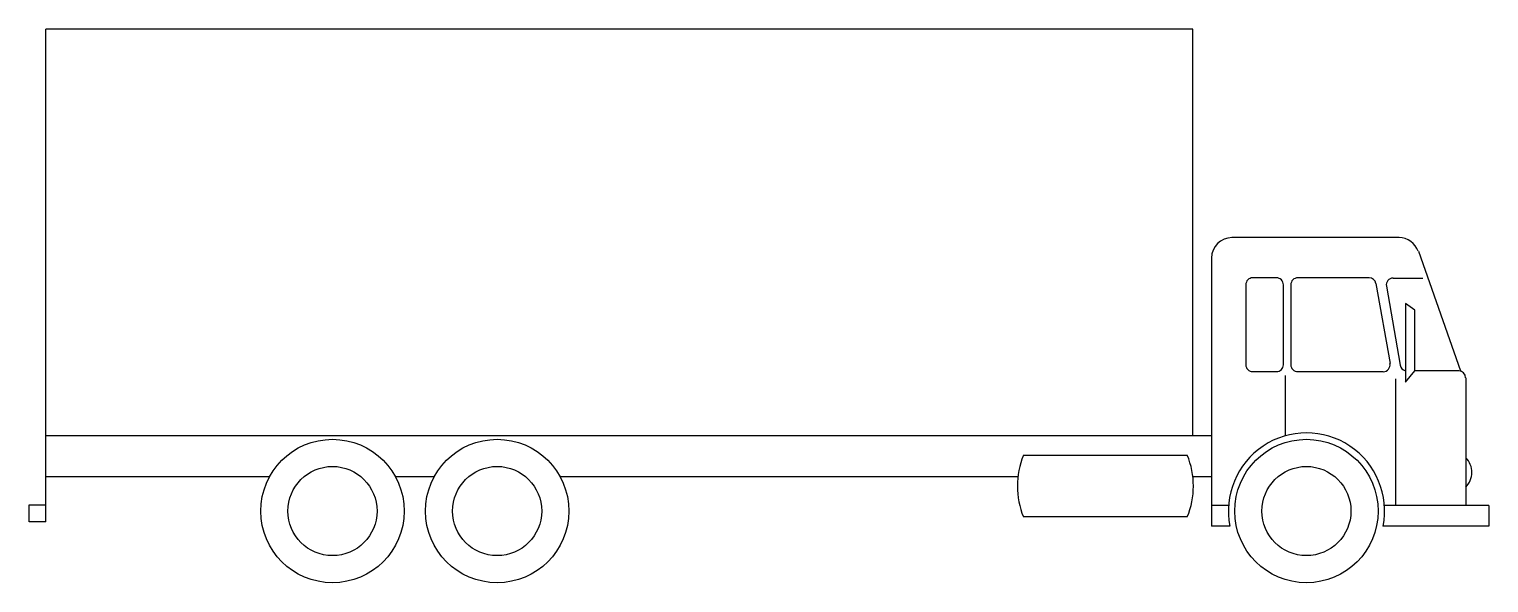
# Model space of a CAD drawing. Header units: millimetres. Extents: x -3106.7 to -3094, y 1871.9 to 1876.7.
import ezdxf

# ---------------------------------------------------------------- set-up
doc = ezdxf.new("R2010")
doc.units = ezdxf.units.MM
doc.header["$LTSCALE"] = 10
doc.layers.add('Veículos', color=2, linetype='Continuous')

msp = doc.modelspace()

# ---------------------------------------------------------------- linework, layer by layer
at = {"layer": 'Veículos'}
for p, q in [((-3106.55, 1872.449), (-3106.55, 1876.734)), ((-3096.562, 1876.734), (-3106.55, 1876.734)), ((-3096.562, 1873.197), (-3096.562, 1876.734)), ((-3094.767, 1874.921), (-3096.222, 1874.921)), ((-3094.599, 1874.802), (-3094.233, 1873.763)), ((-3096.401, 1874.743), (-3096.401, 1872.411)), ((-3095.834, 1874.571), (-3096.042, 1874.571)), ((-3095.027, 1874.571), (-3095.65, 1874.571)), ((-3094.968, 1874.522), (-3094.846, 1873.825)), ((-3094.819, 1874.569), (-3094.56, 1874.569)), ((-3096.102, 1874.512), (-3096.102, 1873.815)), ((-3095.775, 1874.512), (-3095.775, 1873.815)), ((-3095.709, 1874.512), (-3095.709, 1873.815)), ((-3094.877, 1874.5), (-3094.757, 1873.812)), ((-3094.712, 1874.347), (-3094.712, 1873.665)), ((-3094.63, 1874.291), (-3094.712, 1874.347)), ((-3094.63, 1873.763), (-3094.63, 1874.291)), ((-3095.834, 1873.755), (-3096.042, 1873.755)), ((-3094.905, 1873.755), (-3095.65, 1873.755)), ((-3094.712, 1873.665), (-3094.63, 1873.763)), ((-3094.246, 1873.763), (-3094.63, 1873.763)), ((-3095.756, 1873.198), (-3095.756, 1873.721)), ((-3094.796, 1872.59), (-3094.796, 1873.692)), ((-3094.187, 1873.703), (-3094.187, 1872.59)), ((-3096.401, 1873.197), (-3106.55, 1873.197)), ((-3098.039, 1873.029), (-3096.611, 1873.029)), ((-3104.604, 1872.84), (-3106.55, 1872.84)), ((-3103.17, 1872.84), (-3103.506, 1872.84)), ((-3098.087, 1872.84), (-3102.072, 1872.84)), ((-3096.401, 1872.84), (-3096.563, 1872.84)), ((-3106.696, 1872.449), (-3106.696, 1872.596)), ((-3106.696, 1872.596), (-3106.55, 1872.596)), ((-3096.611, 1872.492), (-3098.039, 1872.492)), ((-3096.252, 1872.59), (-3096.401, 1872.59)), ((-3093.986, 1872.59), (-3094.896, 1872.59)), ((-3093.986, 1872.59), (-3093.986, 1872.411)), ((-3106.55, 1872.449), (-3106.696, 1872.449)), ((-3096.24, 1872.411), (-3096.401, 1872.411)), ((-3093.986, 1872.411), (-3094.907, 1872.411))]:
    msp.add_line(p, q, dxfattribs=at)
for centre, radius in [((-3104.055, 1872.543), 0.624), ((-3102.621, 1872.543), 0.624), ((-3095.574, 1872.543), 0.624), ((-3104.055, 1872.543), 0.388), ((-3102.621, 1872.543), 0.388), ((-3095.574, 1872.543), 0.388)]:
    msp.add_circle(centre, radius, dxfattribs=at)
for centre, radius, start, end in [((-3096.222, 1874.743), 0.178, 89.9589, 179.9245), ((-3094.767, 1874.744), 0.177, 19.2157, 90.155), ((-3096.042, 1874.512), 0.0595, 89.9588, 180.041), ((-3095.834, 1874.512), 0.0595, 359.959, 90.0412), ((-3095.65, 1874.512), 0.0595, 89.9589, 180.041), ((-3095.027, 1874.511), 0.0599, 10.1849, 89.7879), ((-3094.819, 1874.51), 0.0597, 90.4318, 189.6058), ((-3096.042, 1873.815), 0.0595, 179.9589, 270.0412), ((-3095.834, 1873.815), 0.0595, 269.9588, 0.0411), ((-3095.65, 1873.815), 0.0595, 179.9589, 270.0411), ((-3094.905, 1873.815), 0.0597, 270.4318, 9.6058), ((-3094.699, 1873.821), 0.0589, 189.325, 257.0953), ((-3094.247, 1873.703), 0.0595, 359.9595, 89.6901), ((-3095.573, 1872.543), 0.68, 348.7751, 191.2249), ((-3097.381, 1872.76), 0.71, 157.8126, 202.1874), ((-3097.264, 1872.76), 0.706, 337.6634, 22.3366), ((-3094.313, 1872.879), 0.18, 314.5043, 45.0067)]:
    msp.add_arc(centre, radius, start, end, dxfattribs=at)

doc.saveas('drawing.dxf')
